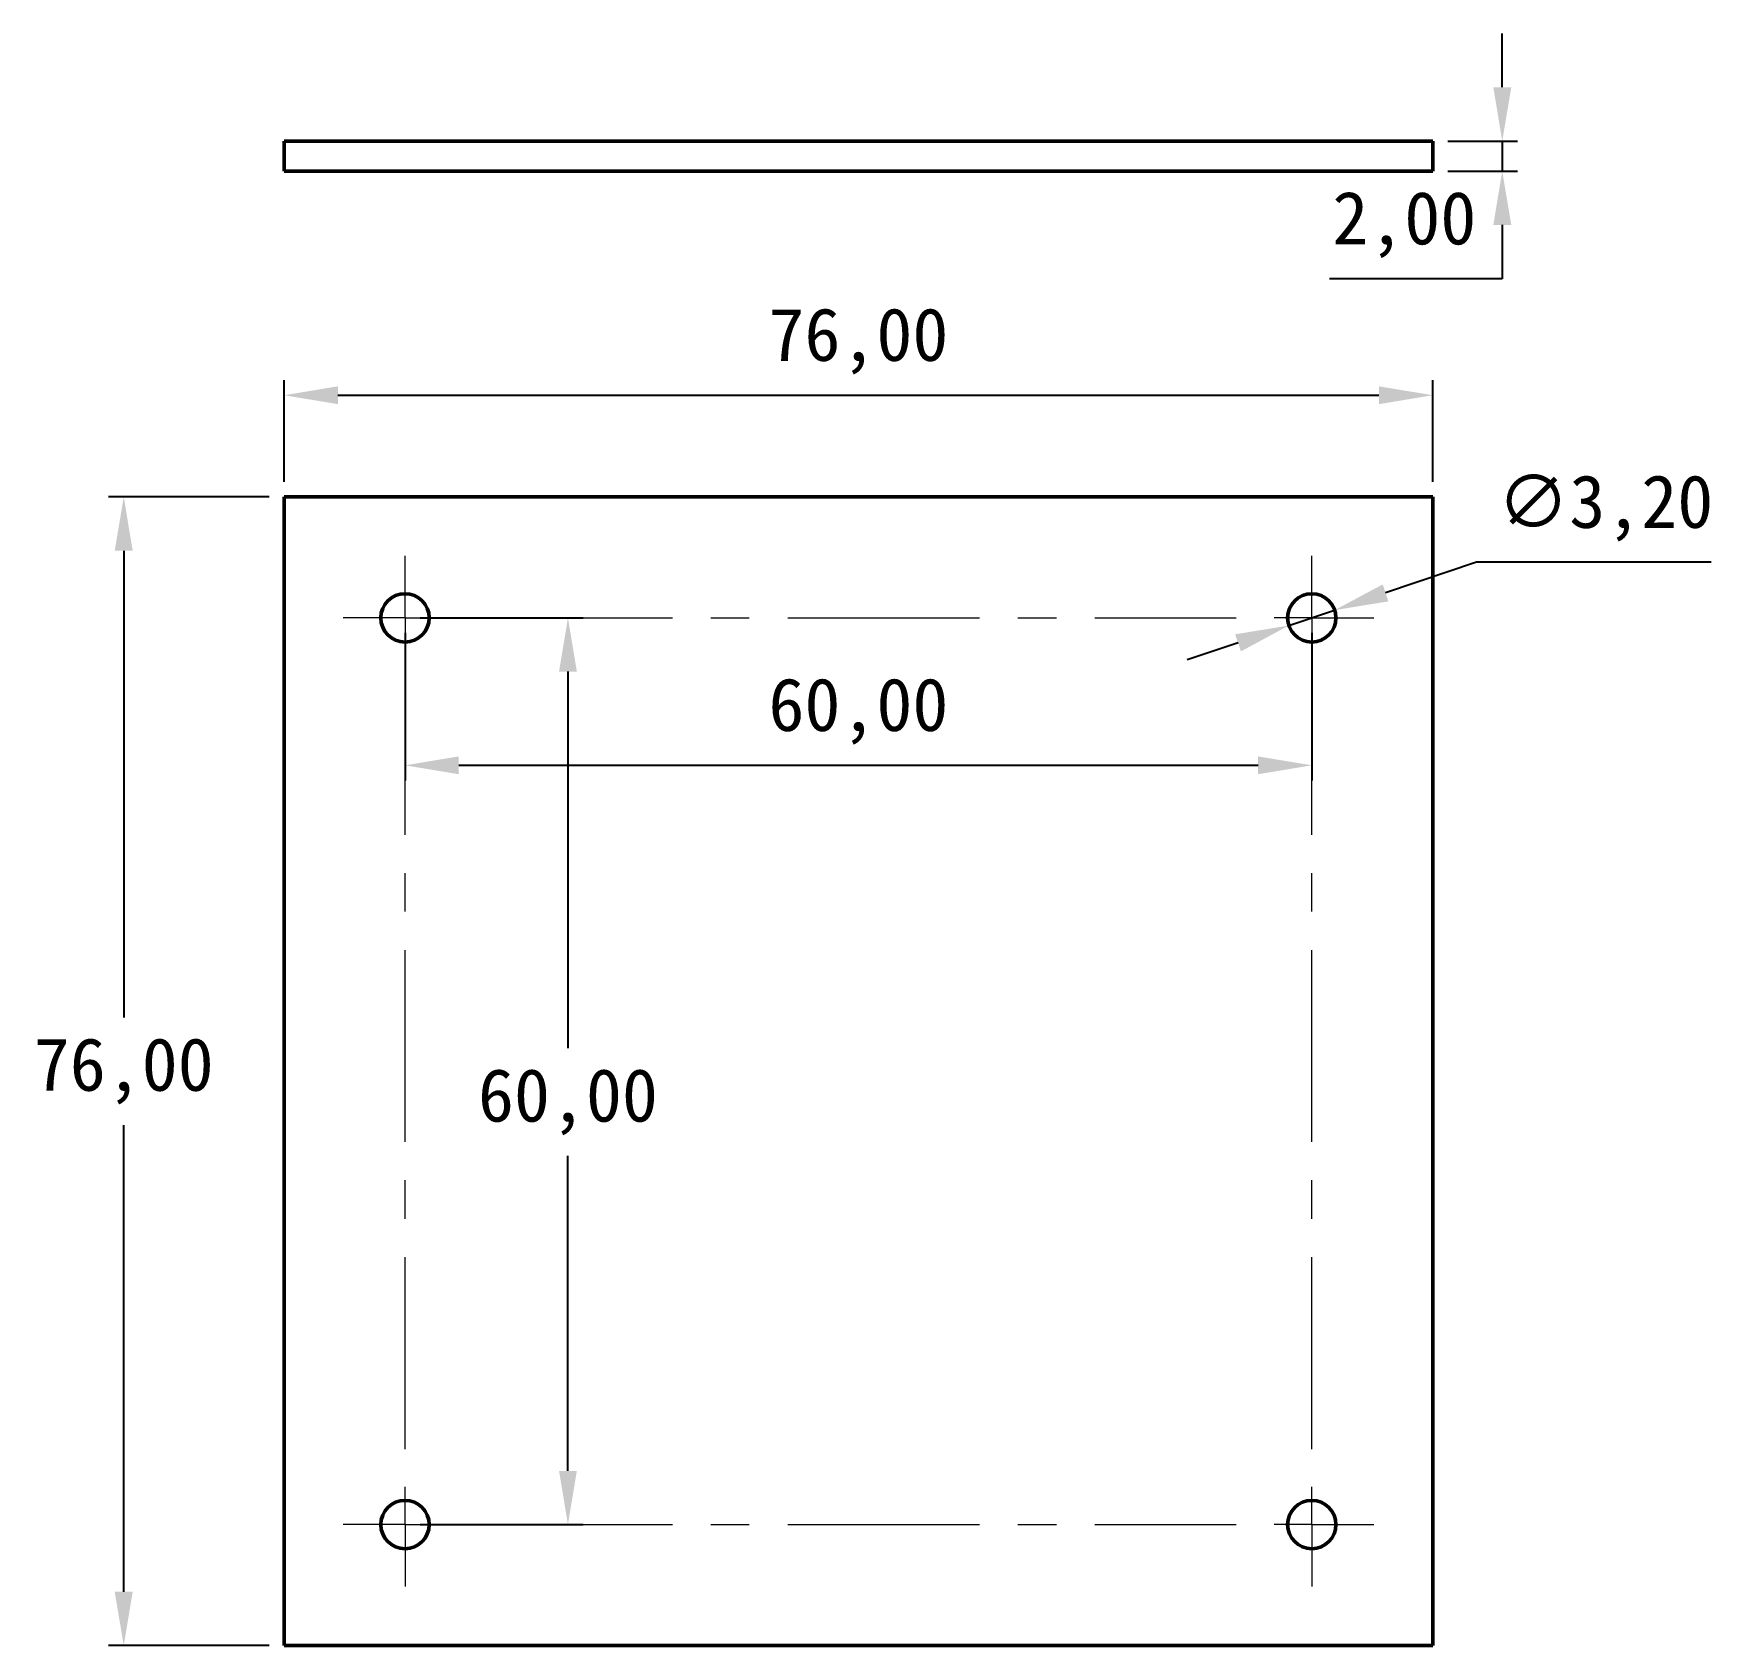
# Model space of a CAD drawing. Header units: millimetres. Extents: x 58 to 169, y 79 to 186.
import ezdxf

# ---------------------------------------------------------------- set-up
doc = ezdxf.new("R2010")
doc.units = ezdxf.units.MM
doc.header["$PDSIZE"] = -1
doc.linetypes.add('CENTERX2', pattern=[20.32, 12.7, -2.54, 2.54, -2.54])
doc.layers.get('0').update_dxf_attribs({"lineweight": 50})
doc.layers.add('FORMAT', color=7, linetype='Continuous')
doc.dimstyles.new('ISO-25', dxfattribs={"dimtxt": 2.5, "dimasz": 2.5, "dimexe": 1.25, "dimexo": 0.625, "dimtad": 1, "dimtxsty": 'Standard', "dimcen": 2.5, "dimadec": 0, "dimazin": 0, "dimtfac": 1, "dimtmove": 0, "dimatfit": 3, "dimfxl": 1, "dimarcsym": 0})

# ---------------------------------------------------------------- blocks, each defined once
blk = doc.blocks.new('SW_CENTERMARKSYMBOL_0')
at = {"color": 0, "linetype": 'Continuous', "lineweight": 18}
for p, q in [((-60, 62.5), (-60, 64.1)), ((0, 62.5), (0, 64.1)), ((-60, 60), (-60, 62.5)), ((0, 60), (0, 62.5)), ((-62.5, 60), (-64.1, 60)), ((-60, 60), (-62.5, 60)), ((-60, 60), (-60, 57.5)), ((-60, 60), (-57.5, 60)), ((0, 60), (-2.5, 60)), ((0, 60), (0, 57.5)), ((0, 60), (2.5, 60)), ((2.5, 60), (4.1, 60)), ((-60, 0), (-60, 2.5)), ((0, 0), (0, 2.5)), ((-62.5, 0), (-64.1, 0)), ((-60, 0), (-62.5, 0)), ((-60, 0), (-60, -2.5)), ((-60, 0), (-57.5, 0)), ((0, 0), (-2.5, 0)), ((0, 0), (0, -2.5)), ((0, 0), (2.5, 0)), ((2.5, 0), (4.1, 0)), ((-60, -2.5), (-60, -4.1)), ((0, -2.5), (0, -4.1))]:
    blk.add_line(p, q, dxfattribs=at)
at = {"color": 0, "linetype": 'CENTERX2', "lineweight": 18}
for p, q in [((-55, 60), (-5, 60)), ((-60, 5), (-60, 55)), ((0, 5), (0, 55)), ((-55, 0), (-5, 0))]:
    blk.add_line(p, q, dxfattribs=at)
blk = doc.blocks.new('*D4')
at = {"layer": 'Defpoints', "color": 0, "transparency": 16777216}
for p in [(150.39, 161.95), (74.39, 155.22), (150.39, 155.22)]:
    blk.add_point(p, dxfattribs=at)
at = {"layer": 'FORMAT', "color": 0, "lineweight": -2, "transparency": 16777216}
for p, q in [((74.39, 156.22), (74.39, 162.95)), ((150.39, 156.22), (150.39, 162.95)), ((77.95, 161.95), (146.83, 161.95))]:
    blk.add_line(p, q, dxfattribs=at)
at = {"layer": 'FORMAT', "color": 0, "transparency": 16777216}
for points in [[(77.95, 162.54), (77.95, 161.36), (74.39, 161.95)], [(146.83, 162.54), (146.83, 161.36), (150.39, 161.95)]]:
    blk.add_solid(points, dxfattribs=at)
at = {"layer": 'FORMAT', "color": 0, "transparency": 16777216, "insert": (112.39, 165.52), "char_height": 3.5, "attachment_point": 5}
blk.add_mtext('76,00', dxfattribs=at)
blk = doc.blocks.new('*D5')
at = {"layer": 'Defpoints', "color": 0, "transparency": 16777216}
for p in [(63.78, 155.22), (74.39, 155.22), (74.39, 79.22)]:
    blk.add_point(p, dxfattribs=at)
at = {"layer": 'FORMAT', "color": 0, "lineweight": -2, "transparency": 16777216}
for p, q in [((73.39, 155.22), (62.78, 155.22)), ((63.78, 151.66), (63.78, 120.78)), ((63.78, 82.77), (63.78, 113.65)), ((73.39, 79.22), (62.78, 79.22))]:
    blk.add_line(p, q, dxfattribs=at)
at = {"layer": 'FORMAT', "color": 0, "transparency": 16777216}
for points in [[(63.18, 151.66), (64.37, 151.66), (63.78, 155.22)], [(63.18, 82.77), (64.37, 82.77), (63.78, 79.22)]]:
    blk.add_solid(points, dxfattribs=at)
at = {"layer": 'FORMAT', "color": 0, "transparency": 16777216, "insert": (63.78, 117.22), "char_height": 3.5, "attachment_point": 5}
blk.add_mtext('76,00', dxfattribs=at)
blk = doc.blocks.new('*D6')
at = {"layer": 'Defpoints', "color": 0, "transparency": 16777216}
for p in [(150.39, 178.77), (150.39, 176.77), (154.99, 176.77)]:
    blk.add_point(p, dxfattribs=at)
at = {"layer": 'FORMAT', "color": 0, "lineweight": -2, "transparency": 16777216}
for p, q in [((154.99, 182.33), (154.99, 185.88)), ((151.39, 178.77), (155.99, 178.77)), ((154.99, 178.77), (154.99, 176.77)), ((151.39, 176.77), (155.99, 176.77)), ((154.99, 173.22), (154.99, 169.66)), ((154.99, 169.66), (143.55, 169.66))]:
    blk.add_line(p, q, dxfattribs=at)
at = {"layer": 'FORMAT', "color": 0, "transparency": 16777216}
for points in [[(154.4, 182.33), (155.59, 182.33), (154.99, 178.77)], [(154.4, 173.22), (155.59, 173.22), (154.99, 176.77)]]:
    blk.add_solid(points, dxfattribs=at)
at = {"layer": 'FORMAT', "color": 0, "transparency": 16777216, "insert": (148.51, 173.23), "char_height": 3.5, "attachment_point": 5}
blk.add_mtext('2,00', dxfattribs=at)
blk = doc.blocks.new('*D7')
at = {"layer": 'Defpoints', "color": 0, "transparency": 16777216}
for p in [(143.9, 147.73), (140.87, 146.71)]:
    blk.add_point(p, dxfattribs=at)
at = {"layer": 'FORMAT', "color": 0, "lineweight": -2, "transparency": 16777216}
for p, q in [((153.28, 150.91), (147.27, 148.87)), ((168.81, 150.91), (153.28, 150.91)), ((140.87, 146.71), (143.9, 147.73)), ((137.51, 145.57), (134.14, 144.43))]:
    blk.add_line(p, q, dxfattribs=at)
at = {"layer": 'FORMAT', "color": 0, "transparency": 16777216}
for points in [[(147.08, 149.43), (147.46, 148.31), (143.9, 147.73)], [(137.32, 146.13), (137.7, 145), (140.87, 146.71)]]:
    blk.add_solid(points, dxfattribs=at)
at = {"layer": 'FORMAT', "color": 0, "transparency": 16777216, "insert": (161.81, 154.47), "char_height": 3.5, "attachment_point": 5}
blk.add_mtext('∅3,20', dxfattribs=at)
blk = doc.blocks.new('*D8')
at = {"layer": 'Defpoints', "color": 0, "transparency": 16777216}
for p in [(82.39, 147.22), (142.39, 147.22), (142.39, 137.46)]:
    blk.add_point(p, dxfattribs=at)
at = {"layer": 'FORMAT', "color": 0, "lineweight": -2, "transparency": 16777216}
for p, q in [((82.39, 146.22), (82.39, 136.46)), ((142.39, 146.22), (142.39, 136.46)), ((85.95, 137.46), (138.83, 137.46))]:
    blk.add_line(p, q, dxfattribs=at)
at = {"layer": 'FORMAT', "color": 0, "transparency": 16777216}
for points in [[(85.95, 138.05), (85.95, 136.87), (82.39, 137.46)], [(138.83, 138.05), (138.83, 136.87), (142.39, 137.46)]]:
    blk.add_solid(points, dxfattribs=at)
at = {"layer": 'FORMAT', "color": 0, "transparency": 16777216, "insert": (112.39, 141.03), "char_height": 3.5, "attachment_point": 5}
blk.add_mtext('60,00', dxfattribs=at)
blk = doc.blocks.new('*D9')
at = {"layer": 'Defpoints', "color": 0, "transparency": 16777216}
for p in [(82.39, 147.22), (82.39, 87.22), (93.17, 87.22)]:
    blk.add_point(p, dxfattribs=at)
at = {"layer": 'FORMAT', "color": 0, "lineweight": -2, "transparency": 16777216}
for p, q in [((83.39, 147.22), (94.17, 147.22)), ((93.17, 143.66), (93.17, 118.74)), ((93.17, 90.77), (93.17, 111.61)), ((83.39, 87.22), (94.17, 87.22))]:
    blk.add_line(p, q, dxfattribs=at)
at = {"layer": 'FORMAT', "color": 0, "transparency": 16777216}
for points in [[(92.58, 143.66), (93.76, 143.66), (93.17, 147.22)], [(92.58, 90.77), (93.76, 90.77), (93.17, 87.22)]]:
    blk.add_solid(points, dxfattribs=at)
at = {"layer": 'FORMAT', "color": 0, "transparency": 16777216, "insert": (93.17, 115.18), "char_height": 3.5, "attachment_point": 5}
blk.add_mtext('60,00', dxfattribs=at)

msp = doc.modelspace()

# ---------------------------------------------------------------- linework, layer by layer
at = {"color": 7}
for p, q in [((74.389, 178.772), (150.389, 178.772)), ((74.389, 178.772), (74.389, 176.772)), ((150.389, 178.772), (150.389, 176.772)), ((74.389, 176.772), (150.389, 176.772)), ((74.389, 155.218), (150.389, 155.218)), ((74.389, 79.218), (74.389, 155.218)), ((150.389, 155.218), (150.389, 79.218)), ((150.389, 79.218), (74.389, 79.218))]:
    msp.add_line(p, q, dxfattribs=at)
for centre in [(82.389, 147.218), (142.389, 147.218), (82.389, 87.218), (142.389, 87.218)]:
    msp.add_circle(centre, 1.6, dxfattribs=at)

# ---------------------------------------------------------------- block references
msp.add_blockref('SW_CENTERMARKSYMBOL_0', (142.389, 87.218), dxfattribs=at)

# ---------------------------------------------------------------- dimensions: what is measured, and where the dimension line sits
at = {"layer": 'FORMAT'}
for base, p1, p2, picture, middle in [((154.994, 176.772), (150.389, 178.772), (150.389, 176.772), '*D6', (148.512, 173.226)), ((63.775, 155.218), (74.389, 79.218), (74.389, 155.218), '*D5', (63.775, 117.218))]:
    dim = msp.add_linear_dim(base=base, p1=p1, p2=p2, angle=90, dimstyle='ISO-25', override={"dimtxt": 3.5, "dimasz": 3.556, "dimexe": 1, "dimexo": 1, "dimgap": 1.524, "dimtih": 1, "dimtoh": 1, "dimzin": 1, "dimadec": 2, "dimtzin": 1}, dxfattribs=at)
    dim.commit()
    dim.dimension.update_dxf_attribs({"geometry": picture, "text_midpoint": middle})
for base, p1, p2, picture, middle in [((150.389, 161.951), (74.389, 155.218), (150.389, 155.218), '*D4', (112.389, 165.517)), ((142.389, 137.46), (82.389, 147.218), (142.389, 147.218), '*D8', (112.389, 141.025))]:
    dim = msp.add_linear_dim(base=base, p1=p1, p2=p2, dimstyle='ISO-25', override={"dimtxt": 3.5, "dimasz": 3.556, "dimexe": 1, "dimexo": 1, "dimgap": 1.524, "dimtih": 1, "dimtoh": 1, "dimzin": 1, "dimadec": 2, "dimtzin": 1}, dxfattribs=at)
    dim.commit()
    dim.dimension.update_dxf_attribs({"geometry": picture, "text_midpoint": middle})
dim = msp.add_diameter_dim_2p(p1=(140.873, 146.705), p2=(143.905, 147.731), dimstyle='ISO-25', override={"dimtxt": 3.5, "dimasz": 3.556, "dimexe": 1, "dimexo": 1, "dimgap": 1.524, "dimtih": 1, "dimtoh": 1, "dimzin": 1, "dimadec": 2, "dimtzin": 1}, dxfattribs=at)
dim.commit()
dim.dimension.update_dxf_attribs({"geometry": '*D7', "text_midpoint": (161.806, 150.906), "dimtype": 163})
dim = msp.add_linear_dim(base=(93.168, 87.218), p1=(82.389, 147.218), p2=(82.389, 87.218), angle=90, dimstyle='ISO-25', override={"dimtxt": 3.5, "dimasz": 3.556, "dimexe": 1, "dimexo": 1, "dimgap": 1.524, "dimtih": 1, "dimtoh": 1, "dimzin": 1, "dimadec": 2, "dimtzin": 1}, dxfattribs=at)
dim.commit()
dim.dimension.update_dxf_attribs({"geometry": '*D9', "text_midpoint": (93.168, 115.177), "dimtype": 160})

doc.saveas('drawing.dxf')
